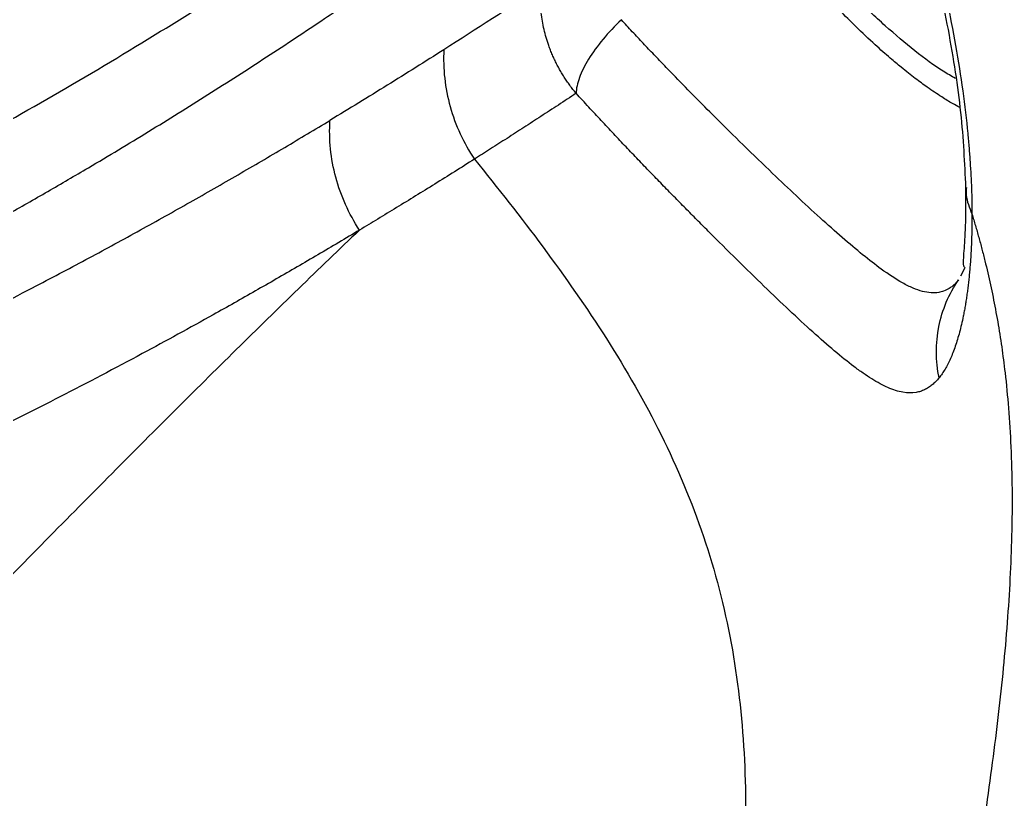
# Model space of a CAD drawing. Extents: x 0 to 84, y -21 to 126.
# Drawn here: x 71.407 to 74.012, y 55.958 to 58.005 of the extents above; entities that cross this region are included whole.
import ezdxf

# ---------------------------------------------------------------- set-up
doc = ezdxf.new("R2010")
doc.units = 0
doc.header["$MEASUREMENT"] = 0
doc.layers.add('1', color=4, linetype='Continuous')

# ---------------------------------------------------------------- blocks, each defined once
blk = doc.blocks.new('PRODIGY')
at = {"layer": '1', "color": 3, "linetype": 'Continuous', "lineweight": 25}
blk.add_line((73.8876, 57.3534), (73.8761, 57.332), dxfattribs=at)
for points, knots in [([(70.6385, 57.3608), (70.6571, 57.3695), (70.6944, 57.3868), (70.7501, 57.4132), (70.8059, 57.44), (70.8616, 57.4672), (70.9172, 57.4949), (70.9729, 57.5229), (71.0285, 57.5514), (71.0842, 57.5802), (71.1398, 57.6095), (71.2665, 57.6772), (71.4639, 57.787), (71.6773, 57.9134), (71.8399, 58.0137), (71.952, 58.0846), (72.0638, 58.1571), (72.1751, 58.2309), (72.2861, 58.3063), (72.3967, 58.3832), (72.5069, 58.4616), (72.6168, 58.5414), (72.6894, 58.5956), (72.7258, 58.6227)], [0, 0, 0, 0, 0.024494, 0.0491, 0.073817, 0.098646, 0.123587, 0.14864, 0.173805, 0.199082, 0.224471, 0.249973, 0.373428, 0.499973, 0.554262, 0.608867, 0.663788, 0.719026, 0.774582, 0.830457, 0.886651, 0.943165, 1, 1, 1, 1]), ([(73.7249, 58.4579), (73.7484, 58.3752), (73.7955, 58.2095), (73.8461, 57.9757), (73.8804, 57.7549), (73.8864, 57.6283), (73.8895, 57.5643)], [0, 0, 0, 0, 0.2468131, 0.494527, 0.7448467, 1, 1, 1, 1]), ([(70.7062, 57.1457), (70.7252, 57.1548), (70.7633, 57.1731), (70.8201, 57.2009), (70.8766, 57.2289), (70.9328, 57.2572), (70.9887, 57.2857), (71.0444, 57.3146), (71.0997, 57.3436), (71.1548, 57.373), (71.2097, 57.4025), (71.2643, 57.4324), (71.3186, 57.4624), (71.3727, 57.4927), (71.4266, 57.5233), (71.4802, 57.5541), (71.5335, 57.5851), (71.6221, 57.6371), (71.7449, 57.711), (71.9008, 57.8081), (72.0548, 57.907), (72.1966, 58.001), (72.3269, 58.0897), (72.446, 58.1728), (72.5639, 58.257), (72.6807, 58.3423), (72.7576, 58.4001), (72.7961, 58.429)], [0, 0, 0, 0, 0.025013, 0.050025, 0.075036, 0.100046, 0.125055, 0.150063, 0.17507, 0.200076, 0.22508, 0.250084, 0.275087, 0.30009, 0.325092, 0.350094, 0.375096, 0.400097, 0.475098, 0.550096, 0.625089, 0.700077, 0.760066, 0.820053, 0.880037, 0.940019, 1, 1, 1, 1]), ([(73.742, 58.4422), (73.7443, 58.4343), (73.7489, 58.4186), (73.7556, 58.3949), (73.7623, 58.3713), (73.7688, 58.3478), (73.7752, 58.3243), (73.7815, 58.3008), (73.7877, 58.2773), (73.7938, 58.2539), (73.7997, 58.2306), (73.8055, 58.2072), (73.8196, 58.1493), (73.8403, 58.0581), (73.8639, 57.9359), (73.8826, 57.818), (73.893, 57.7296), (73.8985, 57.6684), (73.9012, 57.6317), (73.9033, 57.596), (73.9048, 57.5613), (73.9058, 57.5275), (73.9059, 57.5057), (73.906, 57.4949)], [0, 0, 0, 0, 0.022178, 0.044388, 0.066632, 0.088913, 0.111235, 0.1336, 0.156013, 0.178478, 0.200998, 0.223577, 0.246222, 0.369797, 0.493561, 0.619231, 0.743892, 0.787145, 0.830124, 0.872865, 0.915404, 0.957771, 1, 1, 1, 1]), ([(73.8741, 57.7743), (73.8678, 57.7777), (73.8524, 57.7862), (73.824, 57.8037), (73.7914, 57.8256), (73.7621, 57.8471), (73.7391, 57.8648), (73.7173, 57.8823), (73.6883, 57.9066), (73.6486, 57.9417), (73.6042, 57.9838), (73.5611, 58.0272), (73.5213, 58.0694), (73.4807, 58.1144), (73.4422, 58.1591), (73.414, 58.1932), (73.4005, 58.2097), (73.3964, 58.2147), (73.3962, 58.215)], [0, 0, 0, 0, 0.044737, 0.110194, 0.195669, 0.264673, 0.303284, 0.344585, 0.404759, 0.487262, 0.59183, 0.677316, 0.747524, 0.831032, 0.91993, 0.975969, 0.998681, 1, 1, 1, 1]), ([(72.867, 57.8118), (72.8641, 57.8153), (72.8585, 57.8221), (72.8505, 57.8327), (72.8428, 57.8435), (72.8355, 57.8545), (72.8286, 57.8658), (72.822, 57.8772), (72.8158, 57.8889), (72.8101, 57.9007), (72.8047, 57.9127), (72.7997, 57.9249), (72.794, 57.94), (72.7882, 57.9581), (72.7826, 57.9795), (72.7782, 58.0011), (72.7749, 58.0231), (72.7729, 58.0453), (72.7721, 58.0677), (72.7726, 58.0827), (72.7728, 58.0902)], [0, 0, 0, 0, 0.044834, 0.089524, 0.134079, 0.178507, 0.222818, 0.267021, 0.311124, 0.355138, 0.399072, 0.442935, 0.486736, 0.559792, 0.632864, 0.705997, 0.779233, 0.852617, 0.926192, 1, 1, 1, 1]), ([(73.8626, 57.8509), (73.852, 57.8568), (73.8182, 57.876), (73.7566, 57.9217), (73.6787, 57.9879), (73.6228, 58.0399), (73.5929, 58.0719), (73.5902, 58.0748)], [0, 0, 0, 0, 0.1276642, 0.409839, 0.6920142, 0.9726868, 1, 1, 1, 1]), ([(72.9857, 58.0047), (72.9684, 57.9884), (72.9521, 57.9712), (72.9231, 57.9364), (72.9103, 57.9188), (72.8894, 57.8848), (72.8812, 57.8683), (72.8701, 57.8379), (72.8671, 57.8239), (72.867, 57.8118)], [0, 0, 0, 0, 0.25, 0.25, 0.5, 0.5, 0.75, 0.75, 1, 1, 1, 1]), ([(73.8707, 57.3217), (73.8694, 57.3202), (73.8665, 57.3167), (73.8613, 57.3112), (73.8546, 57.3051), (73.8447, 57.298), (73.8327, 57.2922), (73.8169, 57.288), (73.7916, 57.2868), (73.76, 57.2953), (73.7164, 57.3169), (73.673, 57.3455), (73.6198, 57.3868), (73.5665, 57.432), (73.5082, 57.4839), (73.4469, 57.5404), (73.3796, 57.6042), (73.3082, 57.6734), (73.2232, 57.7574), (73.1535, 57.8279), (73.0997, 57.8835), (73.0715, 57.913), (73.0431, 57.943), (73.0145, 57.9735), (72.9953, 57.9943), (72.9857, 58.0047)], [0, 0, 0, 0, 0.01032, 0.024218, 0.041695, 0.062753, 0.097071, 0.125561, 0.166362, 0.251313, 0.296573, 0.376903, 0.439555, 0.502078, 0.56446, 0.626736, 0.683647, 0.751109, 0.812796, 0.893252, 0.914597, 0.935946, 0.957296, 0.978648, 1, 1, 1, 1]), ([(72.5199, 57.9264), (72.4707, 57.8951), (72.4212, 57.864), (72.3464, 57.8176), (72.3215, 57.8022), (72.2713, 57.7714), (72.2462, 57.7561), (72.2209, 57.7408)], [0, 0, 0, 0, 0.5, 0.5, 0.75, 0.75, 1, 1, 1, 1]), ([(72.5199, 57.9264), (72.5171, 57.8765), (72.5227, 57.8257), (72.55, 57.7281), (72.5717, 57.6812), (72.6002, 57.639)], [0, 0, 0, 0, 0.5, 0.5, 1, 1, 1, 1]), ([(72.867, 57.8118), (72.8515, 57.8016), (72.8208, 57.7813), (72.775, 57.7514), (72.7301, 57.7222), (72.686, 57.6937), (72.6429, 57.6661), (72.6143, 57.6479), (72.6002, 57.639)], [0, 0, 0, 0, 0.176882, 0.349678, 0.518386, 0.683009, 0.843547, 1, 1, 1, 1]), ([(73.8197, 57.0647), (73.8183, 57.0629), (73.8153, 57.0594), (73.8109, 57.0546), (73.8063, 57.0502), (73.8016, 57.0461), (73.7968, 57.0423), (73.7918, 57.039), (73.7868, 57.0359), (73.7816, 57.0333), (73.7763, 57.031), (73.7709, 57.0291), (73.7653, 57.0275), (73.7506, 57.0245), (73.7253, 57.0247), (73.693, 57.0349), (73.665, 57.0487), (73.6432, 57.0614), (73.6202, 57.0767), (73.5884, 57.0998), (73.5456, 57.1343), (73.4892, 57.1839), (73.4276, 57.2408), (73.3611, 57.3043), (73.2899, 57.3739), (73.2299, 57.4335), (73.1841, 57.4795), (73.1541, 57.5098), (73.1238, 57.5407), (73.0929, 57.5722), (73.0617, 57.6044), (73.0301, 57.6373), (72.9981, 57.6708), (72.9657, 57.705), (72.9331, 57.7399), (72.9001, 57.7755), (72.878, 57.7997), (72.867, 57.8118)], [0, 0, 0, 0, 0.010706, 0.021445, 0.032219, 0.043032, 0.053884, 0.06478, 0.075722, 0.086712, 0.097753, 0.108848, 0.12, 0.131211, 0.195329, 0.260266, 0.291802, 0.323699, 0.355041, 0.386422, 0.448313, 0.510129, 0.572021, 0.633086, 0.693634, 0.753976, 0.77653, 0.799015, 0.821441, 0.843819, 0.866161, 0.888475, 0.910772, 0.933062, 0.955355, 0.977664, 1, 1, 1, 1]), ([(70.6345, 56.9181), (70.6448, 56.9227), (70.6668, 56.9325), (70.7018, 56.948), (70.7383, 56.9641), (70.7861, 56.9852), (70.8637, 57.0199), (70.9547, 57.0617), (71.0928, 57.1268), (71.2531, 57.205), (71.4329, 57.2968), (71.5881, 57.379), (71.7225, 57.4522), (71.8528, 57.5251), (71.9791, 57.5975), (72.1016, 57.6691), (72.1814, 57.7171), (72.2209, 57.7408)], [0, 0, 0, 0, 0.018044, 0.038678, 0.061903, 0.082917, 0.123863, 0.201059, 0.247321, 0.375735, 0.497037, 0.585118, 0.671498, 0.756176, 0.839153, 0.920428, 1, 1, 1, 1]), ([(72.2984, 57.4527), (72.2704, 57.4952), (72.2492, 57.5423), (72.2229, 57.6402), (72.2177, 57.691), (72.2209, 57.7408)], [0, 0, 0, 0, 0.5, 0.5, 1, 1, 1, 1]), ([(72.6002, 57.639), (72.5827, 57.6279), (72.5482, 57.6061), (72.4966, 57.5738), (72.4458, 57.5424), (72.396, 57.5118), (72.347, 57.4819), (72.3145, 57.4623), (72.2984, 57.4527)], [0, 0, 0, 0, 0.176134, 0.348425, 0.516897, 0.68162, 0.842643, 1, 1, 1, 1]), ([(72.6002, 57.639), (72.6614, 57.563), (72.7219, 57.4862), (72.8384, 57.3294), (72.8945, 57.2495), (72.9988, 57.0856), (73.0471, 57.0017), (73.1329, 56.8284), (73.1703, 56.7394), (73.232, 56.5568), (73.2562, 56.4631), (73.2914, 56.273), (73.3023, 56.1765), (73.3131, 55.9824), (73.313, 55.8849), (73.3045, 55.6903), (73.2963, 55.5932), (73.2741, 55.3991), (73.2601, 55.3022), (73.2285, 55.1086), (73.2108, 55.012), (73.173, 54.8191), (73.1528, 54.7227), (73.1111, 54.5307), (73.0895, 54.4352), (73.0239, 54.1502), (72.9789, 53.9624), (72.9106, 53.6787), (72.8876, 53.5838), (72.8415, 53.393), (72.8183, 53.2971), (72.7951, 53.2011)], [0, 0, 0, 0, 0.0625, 0.0625, 0.125, 0.125, 0.1875, 0.1875, 0.25, 0.25, 0.3125, 0.3125, 0.375, 0.375, 0.4375, 0.4375, 0.5, 0.5, 0.5625, 0.5625, 0.625, 0.625, 0.6875, 0.6875, 0.75, 0.75, 0.875, 0.875, 0.9375, 0.9375, 1, 1, 1, 1]), ([(73.8895, 57.5641), (73.8895, 57.5323), (73.8895, 57.4663), (73.885, 57.3997), (73.8815, 57.3588), (73.8856, 57.3553), (73.8874, 57.3538)], [0, 0, 0, 0, 0.244021, 0.505967, 0.783783, 1, 1, 1, 1]), ([(73.8913, 57.5645), (73.891, 57.5579), (73.8899, 57.5342), (73.8993, 57.5113), (73.906, 57.4949)], [0, 0, 0, 0, 0.279255, 1, 1, 1, 1]), ([(73.906, 57.4949), (73.906, 57.4887), (73.906, 57.4763), (73.9058, 57.4581), (73.9054, 57.4402), (73.9048, 57.4226), (73.9041, 57.4054), (73.9032, 57.3886), (73.9021, 57.3721), (73.9009, 57.3559), (73.8995, 57.3401), (73.898, 57.3246), (73.8963, 57.3095), (73.8945, 57.2947), (73.8925, 57.2803), (73.8904, 57.2663), (73.8881, 57.2526), (73.8857, 57.2393), (73.8826, 57.2232), (73.8785, 57.2047), (73.8735, 57.1844), (73.868, 57.1653), (73.8622, 57.1473), (73.8561, 57.1305), (73.8495, 57.1149), (73.8426, 57.1004), (73.8354, 57.0872), (73.8278, 57.0751), (73.8224, 57.0682), (73.8197, 57.0647)], [0, 0, 0, 0, 0.029462, 0.05886, 0.088199, 0.117483, 0.146719, 0.175912, 0.205066, 0.234187, 0.263279, 0.292349, 0.321401, 0.35044, 0.379472, 0.408503, 0.437537, 0.466581, 0.495639, 0.545647, 0.595661, 0.645714, 0.695836, 0.746062, 0.796425, 0.846963, 0.897713, 0.948712, 1, 1, 1, 1]), ([(73.906, 57.4949), (73.9091, 57.4847), (73.9152, 57.4644), (73.9239, 57.4338), (73.9322, 57.4029), (73.9401, 57.3718), (73.9476, 57.3404), (73.9547, 57.3087), (73.9614, 57.2768), (73.9677, 57.2445), (73.9736, 57.2119), (73.9791, 57.179), (73.9841, 57.1457), (73.9887, 57.1121), (73.9953, 57.0586), (74.0027, 56.9825), (74.009, 56.8804), (74.0119, 56.7686), (74.0108, 56.6534), (74.0063, 56.5367), (73.9988, 56.421), (73.9885, 56.302), (73.9753, 56.1794), (73.9596, 56.0535), (73.9416, 55.9241), (73.9281, 55.8369), (73.9213, 55.7928)], [0, 0, 0, 0, 0.018597, 0.037248, 0.055964, 0.074756, 0.093635, 0.112614, 0.131705, 0.150918, 0.170268, 0.189766, 0.209424, 0.229255, 0.249272, 0.303774, 0.363191, 0.428104, 0.499181, 0.564497, 0.631833, 0.70126, 0.772811, 0.846483, 0.922237, 1, 1, 1, 1]), ([(72.2984, 57.4527), (72.2803, 57.4418), (72.2441, 57.4201), (72.1895, 57.3879), (72.1348, 57.3559), (72.08, 57.3242), (72.0251, 57.2927), (71.97, 57.2614), (71.8717, 57.2062), (71.7202, 57.1232), (71.5204, 57.0181), (71.3104, 56.9126), (71.1328, 56.8276), (70.9895, 56.7618), (70.8948, 56.7195), (70.8276, 56.6901), (70.7724, 56.6664), (70.7251, 56.646), (70.689, 56.6302), (70.6724, 56.623)], [0, 0, 0, 0, 0.036141, 0.07212, 0.107957, 0.143675, 0.179295, 0.214844, 0.250346, 0.368499, 0.50301, 0.623119, 0.752819, 0.821743, 0.876338, 0.918451, 0.938345, 0.971665, 1, 1, 1, 1]), ([(72.2984, 57.4527), (72.2453, 57.4021), (72.1919, 57.3507), (72.0841, 57.2461), (72.0297, 57.1929), (71.9199, 57.0847), (71.8644, 57.0296), (71.7522, 56.9177), (71.6955, 56.8608), (71.5228, 56.6868), (71.4041, 56.5663), (71.2195, 56.3784), (71.1569, 56.3146), (71.0292, 56.1844), (70.964, 56.118), (70.8974, 56.0501)], [0, 0, 0, 0, 0.125, 0.125, 0.25, 0.25, 0.375, 0.375, 0.5, 0.5, 0.75, 0.75, 0.875, 0.875, 1, 1, 1, 1]), ([(73.8197, 57.0647), (73.8106, 57.1092), (73.8104, 57.1552), (73.8279, 57.2431), (73.8455, 57.2851), (73.8707, 57.3217)], [0, 0, 0, 0, 0.5, 0.5, 1, 1, 1, 1])]:
    blk.add_open_spline(points, degree=3, knots=knots, dxfattribs=at)
blk.add_open_spline([(72.7728, 58.0902), (72.6895, 58.0352), (72.6052, 57.9806), (72.5199, 57.9264)], degree=3, dxfattribs=at)

msp = doc.modelspace()

# ---------------------------------------------------------------- block references
at = {"layer": '1'}
msp.add_blockref('PRODIGY', (0, 0), dxfattribs=at)

doc.saveas('drawing.dxf')
